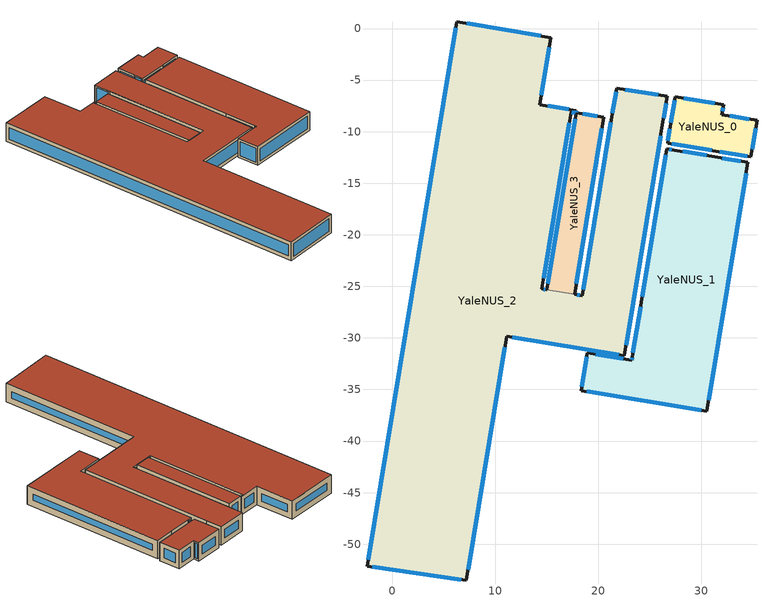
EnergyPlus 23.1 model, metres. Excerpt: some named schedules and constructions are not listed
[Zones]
YaleNUS_0
 floor outside (90.1-2019 Nonresidential CZ 0 Exterior Floor (Mass)): 26.71,-11.11 27.45,-6.61 32.15,-7.39 31.99,-8.34 35.39,-8.9 34.8,-12.45 z3.56
 wall outside (90.1-2019 Nonresidential CZ 0 Exterior Wall (Mass)): 31.4,-11.89 34.8,-12.45 35.39,-8.9 31.99,-8.34 32.15,-7.39 27.45,-6.61 26.98,-9.47 26.71,-11.11 31.4,-11.89 z3.56:6.76
 window (90.1-2019 Nonresidential CZ 0 Glazing (Operable)): 31.77,-11.95 34.43,-12.39 z3.94:6.39; 34.93,-11.69 35.26,-9.66 z4.33:6; 34.65,-8.78 32.73,-8.46 z4.31:6.01; 32.04,-8.04 32.1,-7.69 z3.87:6.46; 31.31,-7.25 28.29,-6.75 z4.41:5.91; 27.4,-6.95 27.04,-9.14 z3.91:6.42; 26.94,-9.71 26.75,-10.87 z3.81:6.52; 27.13,-11.18 30.98,-11.82 z3.99:6.33
 roof outside (90.1-2019 Nonresidential CZ 0 Exterior Roof (Mass)): 34.8,-12.45 35.39,-8.9 31.99,-8.34 32.15,-7.39 27.45,-6.61 26.71,-11.11 z6.76
YaleNUS_1
 floor outside (90.1-2019 Nonresidential CZ 0 Exterior Floor (Mass)): 34.51,-12.97 30.53,-37.12 18.33,-35.11 18.94,-31.46 23.24,-32.16 26.62,-11.67 z3.56
 wall outside (90.1-2019 Nonresidential CZ 0 Exterior Wall (Mass)): 34.51,-12.97 31.31,-12.44 27.38,-11.79 26.62,-11.67 24.16,-26.54 23.29,-31.87 23.24,-32.16 18.94,-31.46 18.33,-35.11 30.53,-37.12 34.51,-12.97 z3.56:6.76
 window (90.1-2019 Nonresidential CZ 0 Glazing (Operable)): 33.79,-12.85 32.03,-12.56 z4.29:6.03; 30.53,-12.31 28.17,-11.92 z4.36:5.96; 27.14,-11.75 26.86,-11.71 z3.81:6.51; 26.53,-12.22 24.26,-25.99 z4.13:6.2; 24.09,-26.98 23.36,-31.43 z4.01:6.31; 23.28,-31.92 23.25,-32.11 z3.62:6.7; 22.42,-32.03 19.75,-31.59 z4.39:5.93; 18.87,-31.84 18.4,-34.73 z3.95:6.37; 18.87,-35.2 29.99,-37.03 z4.11:6.21; 30.7,-36.06 34.34,-14.03 z4.64:5.69
 roof outside (90.1-2019 Nonresidential CZ 0 Exterior Roof (Mass)): 34.51,-12.97 26.62,-11.67 23.24,-32.16 18.94,-31.46 18.33,-35.11 30.53,-37.12 z6.76
YaleNUS_2
 floor outside (90.1-2019 Nonresidential CZ 0 Exterior Floor (Mass)): 6.29,0.68 15.4,-0.88 14.33,-7.39 17.88,-7.97 17.85,-8.17 17.36,-8.09 14.52,-25.25 18.46,-25.9 21.78,-5.78 26.67,-6.59 22.52,-31.74 11.11,-29.86 7.2,-53.52 -2.43,-52.14 z3.56
 wall outside (90.1-2019 Nonresidential CZ 0 Exterior Wall (Mass)): 15.02,-25.34 14.52,-25.25 17.36,-8.09 17.85,-8.17 17.88,-7.97 14.33,-7.39 15.4,-0.88 6.29,0.68 -2.43,-52.14 7.2,-53.52 11.11,-29.86 22.52,-31.74 26.22,-9.35 26.67,-6.59 21.78,-5.78 21.32,-8.54 18.46,-25.9 17.69,-25.78 z3.56:6.76
 wall to YaleNUS_3 (Interior Partition (Mass)): 17.69,-25.78 15.02,-25.34 z3.56:6.76
 window (90.1-2019 Nonresidential CZ 0 Glazing (Operable)): 14.43,-0.71 7.26,0.51 z4.55:5.77; 14.48,-6.47 15.25,-1.79 z4.49:5.83; 17.13,-7.85 15.08,-7.51 z4.33:6; 17.86,-8.1 17.87,-8.04 z3.63:6.69; 17.45,-8.1 17.76,-8.16 z3.65:6.67; 14.7,-24.22 17.18,-9.13 z4.62:5.71; 18.21,-25.86 17.94,-25.82 z3.81:6.51; 14.85,-25.31 14.69,-25.28 z3.73:6.59; 21.23,-9.11 18.55,-25.34 z4.14:6.19; 21.72,-6.11 21.38,-8.21 z3.9:6.42; 25.82,-6.45 22.63,-5.92 z4.43:5.9; 26.33,-8.68 26.57,-7.25 z4.24:6.09; 22.7,-30.69 26.04,-10.4 / 7.38,-52.46 10.93,-30.92 z4.63:5.69; 11.64,-29.95 21.99,-31.66 z4.1:6.22; -1.91,-52.21 6.69,-53.44 z4.09:6.24; 6.18,0.07 -2.33,-51.53 z4.18:6.14
 roof outside (90.1-2019 Nonresidential CZ 0 Exterior Roof (Mass)): -2.43,-52.14 7.2,-53.52 11.11,-29.86 22.52,-31.74 26.67,-6.59 21.78,-5.78 18.46,-25.9 14.52,-25.25 17.36,-8.09 17.85,-8.17 17.88,-7.97 14.33,-7.39 15.4,-0.88 6.29,0.68 z6.76
YaleNUS_3
 floor outside (90.1-2019 Nonresidential CZ 0 Exterior Floor (Mass)): 20.53,-8.61 17.69,-25.78 15.02,-25.34 17.85,-8.17 z3.56
 wall outside (90.1-2019 Nonresidential CZ 0 Exterior Wall (Mass)): 17.69,-25.78 20.53,-8.61 17.85,-8.17 15.02,-25.34 z3.56:6.76
 window (90.1-2019 Nonresidential CZ 0 Glazing (Operable)): 17.87,-24.74 20.35,-9.65 z4.62:5.71; 19.87,-8.5 18.5,-8.28 z4.22:6.1; 17.76,-8.74 15.11,-24.77 z4.13:6.19
 roof outside (90.1-2019 Nonresidential CZ 0 Exterior Roof (Mass)): 17.69,-25.78 20.53,-8.61 17.85,-8.17 15.02,-25.34 z6.76
[Schedule:Week:Daily]
NatVentAvail_YaleNUS_2_18: e650970f-8248-4d15-8b05-25c898c636d1, ea610a89-4bbd-4043-8ac6-d23264ffb530, 05902690-6017-4e89-8c92-57674e817244, e650970f-8248-4d15-8b05-25c898c636d1, dc1d7a30-4890-41c9-9217-2fe1d3b72934, 7165b698-ae4c-4c8d-964b-c86a9cc8e8ab, 9214a458-1b7d-4295-b1e2-fb7452f4432d, e650970f-8248-4d15-8b05-25c898c636d1, e650970f-8248-4d15-8b05-25c898c636d1, e650970f-8248-4d15-8b05-25c898c636d1, e650970f-8248-4d15-8b05-25c898c636d1, e650970f-8248-4d15-8b05-25c898c636d1
NatVentAvail_YaleNUS_2_19: f9f9e592-1ea5-4741-8795-a3694467a052, f4c7ff3d-af15-4313-995b-fe9b63c4cf28, 73673f3b-8976-47d2-a688-61b3d3015d0b, f6b356dc-a041-47e6-ae67-05fcc63e73e4, 2639bfc5-8880-45fc-93e9-cad95c238cd4, 7d594deb-80d1-44ba-8bcc-0e11d35525e5, 9f34c1ce-de33-4986-b450-7736cf8e1076, f9f9e592-1ea5-4741-8795-a3694467a052, f9f9e592-1ea5-4741-8795-a3694467a052, f9f9e592-1ea5-4741-8795-a3694467a052, f9f9e592-1ea5-4741-8795-a3694467a052, f9f9e592-1ea5-4741-8795-a3694467a052
NatVentAvail_YaleNUS_2_20: b86895b4-9b98-4f18-ba6a-2a1ea942468f, e4ed0255-2033-48e4-acdb-707ce9b485a0, f9f9e592-1ea5-4741-8795-a3694467a052, 4cf5a51a-8695-44db-9542-5d53cb1b4135, e46be70c-5bfc-4355-924f-cf4b9001ef74, 32ae48a9-b125-4764-80f2-9bce06aff0d9, e5fe5582-099e-4ffb-9063-494f236806b7, b86895b4-9b98-4f18-ba6a-2a1ea942468f, b86895b4-9b98-4f18-ba6a-2a1ea942468f, b86895b4-9b98-4f18-ba6a-2a1ea942468f, b86895b4-9b98-4f18-ba6a-2a1ea942468f, b86895b4-9b98-4f18-ba6a-2a1ea942468f
NatVentAvail_YaleNUS_2_21: 784be443-f2ac-421a-a25a-dbaff223cf2e, 2c152b6c-05aa-491c-9328-52c76c3f6584, b8952a94-251c-45af-a303-f47233cf2921, 8107e707-f5e0-41de-aacd-10cef33153a1, 7af1c389-89a0-4cfd-8a7f-b0ec9980e665, 867f067c-152a-4cdf-92b1-ee0f96d33b28, 54585478-eb5c-40ef-bec3-aa98f7903c75, 784be443-f2ac-421a-a25a-dbaff223cf2e, 784be443-f2ac-421a-a25a-dbaff223cf2e, 784be443-f2ac-421a-a25a-dbaff223cf2e, 784be443-f2ac-421a-a25a-dbaff223cf2e, 784be443-f2ac-421a-a25a-dbaff223cf2e
NatVentAvail_YaleNUS_2_22: f0adec3f-adfd-422a-b82e-c3d354233a6e, eb05b1ed-ffda-45b2-b9c1-36e3928b96fd, 159d64e9-3778-4b74-a29d-53bc92a04268, 226daed8-a7d3-4f5d-a481-8482612ac12e, e32be275-2609-43f2-b400-1077ea2767d3, 92c76a88-6f27-4b21-9d80-349d2006333a, 475cf2cc-77e0-471e-917b-99d69843fe5f, f0adec3f-adfd-422a-b82e-c3d354233a6e, f0adec3f-adfd-422a-b82e-c3d354233a6e, f0adec3f-adfd-422a-b82e-c3d354233a6e, f0adec3f-adfd-422a-b82e-c3d354233a6e, f0adec3f-adfd-422a-b82e-c3d354233a6e
NatVentAvail_YaleNUS_2_23: 3754ac84-64a0-4116-aa2d-af206ed9eb20, b98a4478-5af8-4063-9e8a-1854799bdb2d, 80b9a9c5-cffb-4382-acfd-0821a248159b, fb31fbf3-b931-4057-bcbe-005bcf70d87e, 20c7776f-0a48-4414-8f3d-bc83d1850931, 3f253691-c937-46b4-8a1b-d0afb55d5b74, f64bbdaf-9a56-4f65-bdd0-cd6fc3ff457f, 3754ac84-64a0-4116-aa2d-af206ed9eb20, 3754ac84-64a0-4116-aa2d-af206ed9eb20, 3754ac84-64a0-4116-aa2d-af206ed9eb20, 3754ac84-64a0-4116-aa2d-af206ed9eb20, 3754ac84-64a0-4116-aa2d-af206ed9eb20
NatVentAvail_YaleNUS_2_24: 66537a77-1f60-4aec-bc77-83fa9f0cddd7, 47a775db-7307-406b-9c20-77ef85e42b30, 6ee4915f-037b-45df-ae3b-3d483e166e4f, 3211cd7c-9758-4d21-bfdb-5395f9feac35, f0d1307d-cace-48e8-a188-568e5737e09a, 9a67fab9-8452-4e7c-bfb2-cc5d5b0738f6, f1a56819-70f4-49f1-9003-a39fed1bb336, 66537a77-1f60-4aec-bc77-83fa9f0cddd7, 66537a77-1f60-4aec-bc77-83fa9f0cddd7, 66537a77-1f60-4aec-bc77-83fa9f0cddd7, 66537a77-1f60-4aec-bc77-83fa9f0cddd7, 66537a77-1f60-4aec-bc77-83fa9f0cddd7
NatVentAvail_YaleNUS_2_25: 34e44faa-09a8-42fa-bac1-0fa1c8348b32, 50fc2863-5133-43d5-952f-e0916babe6d3, 5103453c-d2a1-4eb1-aadc-979e63f0b624, a465d282-e70e-49f9-aed1-01821c0933e9, e5443064-6a5d-48ca-94e5-57280e85c2c6, cba7f038-332d-4191-9d0f-e0e9bd9c3b25, c1a787cd-ded0-41eb-ae3f-e037c2e8138d, 34e44faa-09a8-42fa-bac1-0fa1c8348b32, 34e44faa-09a8-42fa-bac1-0fa1c8348b32, 34e44faa-09a8-42fa-bac1-0fa1c8348b32, 34e44faa-09a8-42fa-bac1-0fa1c8348b32, 34e44faa-09a8-42fa-bac1-0fa1c8348b32
NatVentAvail_YaleNUS_2_26: 05ed44ba-70d5-455a-83b2-a61d68e76caf, d22865bc-3f86-4033-8b65-4ab9932acd89, e59b7d66-d32e-4f13-8c25-1f1100351e74, 575a7b28-7e05-492d-9f21-1cc1623d8808, 54cbe73f-d730-4920-9515-154c82a3d2d8, 7f9b479a-e242-4d91-afef-fe6930697e4c, 951be32b-1825-4608-9e08-455370248be3, 05ed44ba-70d5-455a-83b2-a61d68e76caf, 05ed44ba-70d5-455a-83b2-a61d68e76caf, 05ed44ba-70d5-455a-83b2-a61d68e76caf, 05ed44ba-70d5-455a-83b2-a61d68e76caf, 05ed44ba-70d5-455a-83b2-a61d68e76caf
NatVentAvail_YaleNUS_2_27: 09247492-47a5-4ef1-a8ba-3abf5f476103, b830f8c9-45d2-42f9-8857-be3de007b6f5, 6149f921-e045-4124-a222-228f0db83aa3, 100483da-e068-43a6-8abe-d8c73bcb583b, 6fafef24-7b89-4385-9445-236111e9aced, 8cf354a9-c2ea-4cb3-a8d5-7904893e9d3c, 1f357e26-0a41-4b10-b7b5-ad9a4a76839c, 09247492-47a5-4ef1-a8ba-3abf5f476103, 09247492-47a5-4ef1-a8ba-3abf5f476103, 09247492-47a5-4ef1-a8ba-3abf5f476103, 09247492-47a5-4ef1-a8ba-3abf5f476103, 09247492-47a5-4ef1-a8ba-3abf5f476103
NatVentAvail_YaleNUS_2_28: f55f8472-1ac9-41ef-9236-6231d2c8a8a5, 58b523a5-7d16-4964-acb5-be88f57b11b1, eb1cac43-a646-41f5-8ed9-52619f721756, b9957e07-8b6d-43e8-9d43-7673b49c91f4, 2441275b-91b2-482b-aceb-75fa6b0d9f07, c3c560a0-2910-4e8c-bfb6-192e0ee2e08d, 784be443-f2ac-421a-a25a-dbaff223cf2e, f55f8472-1ac9-41ef-9236-6231d2c8a8a5, f55f8472-1ac9-41ef-9236-6231d2c8a8a5, f55f8472-1ac9-41ef-9236-6231d2c8a8a5, f55f8472-1ac9-41ef-9236-6231d2c8a8a5, f55f8472-1ac9-41ef-9236-6231d2c8a8a5
NatVentAvail_YaleNUS_2_29: 9719cc9c-8e35-4536-b3b8-65c6045f66e7, 26767a58-a36d-42b0-b5a1-45fd3865506c, f40231fb-00e8-426f-9c2d-d038e32176ec, 554f3df8-bb4e-4616-bae3-b3e13bcef5fa, 2441275b-91b2-482b-aceb-75fa6b0d9f07, 2441275b-91b2-482b-aceb-75fa6b0d9f07, 0d1d1ed6-2193-431b-b354-2d28bf12f8ad, 9719cc9c-8e35-4536-b3b8-65c6045f66e7, 9719cc9c-8e35-4536-b3b8-65c6045f66e7, 9719cc9c-8e35-4536-b3b8-65c6045f66e7, 9719cc9c-8e35-4536-b3b8-65c6045f66e7, 9719cc9c-8e35-4536-b3b8-65c6045f66e7
NatVentAvail_YaleNUS_2_30: 9d08b649-5ecb-4a9e-bef7-4537e1723427, b60e2fa6-746b-44cb-9df0-baa8672621ed, 602fa117-d98e-4ba6-9531-10560910ae6e, b9653d2f-3b62-41ad-8213-a3261836f4a8, 7b851076-fef9-43d9-bdfa-f8e81f5e930f, 53e45492-7927-41b2-a67f-94035058f603, 3c8f40a0-7e41-4cf2-bbc5-e735aa60dfa7, 9d08b649-5ecb-4a9e-bef7-4537e1723427, 9d08b649-5ecb-4a9e-bef7-4537e1723427, 9d08b649-5ecb-4a9e-bef7-4537e1723427, 9d08b649-5ecb-4a9e-bef7-4537e1723427, 9d08b649-5ecb-4a9e-bef7-4537e1723427
NatVentAvail_YaleNUS_2_31: 12e5556e-04a0-4d9b-85f8-6156d634be71, 4cf5a51a-8695-44db-9542-5d53cb1b4135, f40231fb-00e8-426f-9c2d-d038e32176ec, 37b1c04f-a45d-4c28-bc75-ff89a66c4980, 87c951f8-6184-42f7-99d3-e6037e7a2117, d514d84d-59ec-4e5e-864d-1bc7d768d87b, 18416766-7a1b-4d32-ab5b-dedfe7e8a157, 12e5556e-04a0-4d9b-85f8-6156d634be71, 12e5556e-04a0-4d9b-85f8-6156d634be71, 12e5556e-04a0-4d9b-85f8-6156d634be71, 12e5556e-04a0-4d9b-85f8-6156d634be71, 12e5556e-04a0-4d9b-85f8-6156d634be71
NatVentAvail_YaleNUS_2_32: 1aa83070-9f3a-41c2-ae9b-e47c1f3127b9, e6e6ba93-48ef-4fdb-9521-c5dacce57119, 9f8d9673-a74d-42d3-93bd-1df5d4b428fd, 4debc897-e7c3-4bf8-9d69-7ae3d0ef7466, 3aa7d51c-292d-4df5-a468-d0c34680530f, 83121ec9-2a07-4aa5-8604-13a924f42821, d50f236a-07cd-4b7d-85bf-2caac4ce70d8, 1aa83070-9f3a-41c2-ae9b-e47c1f3127b9, 1aa83070-9f3a-41c2-ae9b-e47c1f3127b9, 1aa83070-9f3a-41c2-ae9b-e47c1f3127b9, 1aa83070-9f3a-41c2-ae9b-e47c1f3127b9, 1aa83070-9f3a-41c2-ae9b-e47c1f3127b9
NatVentAvail_YaleNUS_2_33: c2ea6457-f037-463d-ae69-343270a15a83, 7230e036-96bd-45fc-9af0-5bb33c0b39a0, 71fba97b-08e5-484f-935a-7acfebc21cf7, 5394974b-d2cf-4787-9cbd-2065d5d9e144, 25607c03-26d7-4b9a-bdad-b0902366cc71, b8952a94-251c-45af-a303-f47233cf2921, 92a38289-7e4c-4131-a4a9-a45610154568, c2ea6457-f037-463d-ae69-343270a15a83, c2ea6457-f037-463d-ae69-343270a15a83, c2ea6457-f037-463d-ae69-343270a15a83, c2ea6457-f037-463d-ae69-343270a15a83, c2ea6457-f037-463d-ae69-343270a15a83
NatVentAvail_YaleNUS_2_34: 3d534ab1-a947-4a2e-ba86-0c5d2bdf74ff, 7053c407-1ad1-4594-94e4-dfae949ada0e, dd038d13-3496-48d0-98cf-826b3bca5217, 46884322-e98c-413b-b057-dae9c1cc0296, 62b67771-a39f-4ae4-8e85-26895bb3eeb8, b7124ca3-b734-47c8-bd5b-ce5cdc856132, e78cce15-4d62-454f-9c8f-47b60107a305, 3d534ab1-a947-4a2e-ba86-0c5d2bdf74ff, 3d534ab1-a947-4a2e-ba86-0c5d2bdf74ff, 3d534ab1-a947-4a2e-ba86-0c5d2bdf74ff, 3d534ab1-a947-4a2e-ba86-0c5d2bdf74ff, 3d534ab1-a947-4a2e-ba86-0c5d2bdf74ff
NatVentAvail_YaleNUS_2_35: 0d767e48-79b9-4101-a80a-f6afd7ec38bf, 4e5cd6ac-6983-4cc8-b66e-4f0369a68e36, c4165dce-6361-4b45-9bc0-93e404be1fd4, c767e238-a187-4b6d-9b09-42704ce60f55, dc6680bc-f21d-43b1-83ef-fa7ac5cbe432, c6b9d4a3-4860-4069-95eb-7b8e37ce84d4, c8ee0f19-2f27-45c7-a0cb-fe58b52e839a, 0d767e48-79b9-4101-a80a-f6afd7ec38bf, 0d767e48-79b9-4101-a80a-f6afd7ec38bf, 0d767e48-79b9-4101-a80a-f6afd7ec38bf, 0d767e48-79b9-4101-a80a-f6afd7ec38bf, 0d767e48-79b9-4101-a80a-f6afd7ec38bf
NatVentAvail_YaleNUS_2_36: e67e899a-6450-4282-bf84-a069da555199, b86895b4-9b98-4f18-ba6a-2a1ea942468f, 7a1ee372-e9a1-44fc-8b02-2be9c7120159, 4230e94c-69e5-4d62-ba25-986a75405722, 4fce524a-fb53-4aae-becf-d0d135b85d4b, 9c9be568-603a-418e-a639-d675078e9490, 5103453c-d2a1-4eb1-aadc-979e63f0b624, e67e899a-6450-4282-bf84-a069da555199, e67e899a-6450-4282-bf84-a069da555199, e67e899a-6450-4282-bf84-a069da555199, e67e899a-6450-4282-bf84-a069da555199, e67e899a-6450-4282-bf84-a069da555199
NatVentAvail_YaleNUS_2_37: 2441275b-91b2-482b-aceb-75fa6b0d9f07, 640c0895-a438-4d02-9122-b63bdf1528ac, f4fb51a3-42fd-4753-808e-fb6224af7336, 9fa7a5e0-bc40-4e2c-9d67-05bdd1372ae2, 36113e99-318e-44d9-b75c-6d3df6677403, 7742bedb-6394-4893-8285-4e875700dba0, 6d44db9e-4e95-4ba9-a753-44a0f94dea70, 2441275b-91b2-482b-aceb-75fa6b0d9f07, 2441275b-91b2-482b-aceb-75fa6b0d9f07, 2441275b-91b2-482b-aceb-75fa6b0d9f07, 2441275b-91b2-482b-aceb-75fa6b0d9f07, 2441275b-91b2-482b-aceb-75fa6b0d9f07
NatVentAvail_YaleNUS_2_38: 604b6457-673b-44f4-a450-65116aaf5159, b59a9f82-5dcf-4bc5-9a13-b02036069259, e67e899a-6450-4282-bf84-a069da555199, bbdd92fc-6ea4-4f51-90a3-447660bc9119, 7c1a23e1-0488-4a70-9aab-5463cd2c3024, 74cdc771-9c38-48e9-b0f4-91492f0cdc4d, 7d1e736b-b3be-414f-b195-7bb9e0ef5edd, 604b6457-673b-44f4-a450-65116aaf5159, 604b6457-673b-44f4-a450-65116aaf5159, 604b6457-673b-44f4-a450-65116aaf5159, 604b6457-673b-44f4-a450-65116aaf5159, 604b6457-673b-44f4-a450-65116aaf5159
NatVentAvail_YaleNUS_2_39: 249eb43e-83c5-4095-a6d1-b9071cb88f3c, 4e9f5bc8-e524-433b-83f1-11f1967e6189, 14282a7f-5107-4b65-a2ee-13ef7b1e3460, d2d2b57f-9a64-4980-bcdc-e5b4cb77229e, a70c8071-dc02-4aee-893c-9071d30f9659, 8c00b10c-5691-47be-8c03-20c8e8940356, 2441275b-91b2-482b-aceb-75fa6b0d9f07, 249eb43e-83c5-4095-a6d1-b9071cb88f3c, 249eb43e-83c5-4095-a6d1-b9071cb88f3c, 249eb43e-83c5-4095-a6d1-b9071cb88f3c, 249eb43e-83c5-4095-a6d1-b9071cb88f3c, 249eb43e-83c5-4095-a6d1-b9071cb88f3c
NatVentAvail_YaleNUS_2_40: 554f3df8-bb4e-4616-bae3-b3e13bcef5fa, 620d8352-a343-4f42-9e11-45aebf4ca1a9, e21fa8ca-035b-4497-a905-6d6f9e699e70, bd68b51a-cd26-4e96-ba72-863fc296c7e8, 05c0a0fd-963b-4adb-afe4-f65450d22884, 1ce7f9d3-a815-40d9-8e40-0021bc31ff42, 9d3ecbdb-032a-4383-a318-4f41ae9900da, 554f3df8-bb4e-4616-bae3-b3e13bcef5fa, 554f3df8-bb4e-4616-bae3-b3e13bcef5fa, 554f3df8-bb4e-4616-bae3-b3e13bcef5fa, 554f3df8-bb4e-4616-bae3-b3e13bcef5fa, 554f3df8-bb4e-4616-bae3-b3e13bcef5fa
NatVentAvail_YaleNUS_2_41: 55c9c3ac-bb5b-49a0-b035-62a108c329d8, 468be939-5f70-431c-9e5b-c427716adcaa, cf4c00f2-77c8-4ca6-9e99-c1c1c90bcf9c, 5ebca664-792b-4976-832e-cf2cdfeb7875, b8e4dc7c-fc55-411f-849c-36b22ae8c75c, d840f171-51a0-42ff-aaf5-2db78493e856, 6b430ac1-57e6-45e8-8ea9-72cff2898b94, 55c9c3ac-bb5b-49a0-b035-62a108c329d8, 55c9c3ac-bb5b-49a0-b035-62a108c329d8, 55c9c3ac-bb5b-49a0-b035-62a108c329d8, 55c9c3ac-bb5b-49a0-b035-62a108c329d8, 55c9c3ac-bb5b-49a0-b035-62a108c329d8
NatVentAvail_YaleNUS_2_42: fb7fc309-629c-4dd9-92c9-02a930da668d, 59847346-ef0a-4766-a620-44524aabba73, f2b93726-3e2a-4167-8cbc-c7eb5edb1070, 614d4a35-b4e8-417a-b5bb-cf4054d32df9, 0590fb53-8176-45f8-9cc7-7fe2f8009843, 3b22679c-0912-47a1-b85e-98375e9ba584, 20559a1d-f840-4811-a319-e4b821db11b5, fb7fc309-629c-4dd9-92c9-02a930da668d, fb7fc309-629c-4dd9-92c9-02a930da668d, fb7fc309-629c-4dd9-92c9-02a930da668d, fb7fc309-629c-4dd9-92c9-02a930da668d, fb7fc309-629c-4dd9-92c9-02a930da668d
NatVentAvail_YaleNUS_2_43: 899e8585-298d-48bf-bdb9-921910572be4, a4fbad96-0668-4129-b6aa-7850e55a8dbf, 1510cf29-4190-48e6-9f2c-2bb5eea6c5a6, d4bb8395-d76b-461e-9c40-0d4e6527f43b, ea094d62-b6a2-4c3d-812e-a760f1abf1e2, 070d22c8-6fbe-46ed-a1d4-00307c278ba4, 3e725772-6ae3-41ed-9a81-e0d9da21eea7, 899e8585-298d-48bf-bdb9-921910572be4, 899e8585-298d-48bf-bdb9-921910572be4, 899e8585-298d-48bf-bdb9-921910572be4, 899e8585-298d-48bf-bdb9-921910572be4, 899e8585-298d-48bf-bdb9-921910572be4
NatVentAvail_YaleNUS_2_44: d36bc9fb-b70a-45a1-995c-9eed93f820c7, 1f04b15d-4b1b-402b-9abf-db23f23a5ecb, cb717809-53b4-4a8e-8aa8-7e59836ceb62, a27f1439-1b8f-4fc1-9b0e-f1d2d90d084e, afea2574-1e78-431a-a299-3400f45aa358, ad5c50c6-cfa5-43ef-b526-4a8a113b646a, b612f45d-f7a4-4cd3-9e10-e8ecb76f34de, d36bc9fb-b70a-45a1-995c-9eed93f820c7, d36bc9fb-b70a-45a1-995c-9eed93f820c7, d36bc9fb-b70a-45a1-995c-9eed93f820c7, d36bc9fb-b70a-45a1-995c-9eed93f820c7, d36bc9fb-b70a-45a1-995c-9eed93f820c7
NatVentAvail_YaleNUS_2_45: 59593189-7892-4f0c-bf94-e0ab22a5b90d, b60e2fa6-746b-44cb-9df0-baa8672621ed, aa2c2d2a-a564-4120-b536-68967397ce65, d3d3a0cf-0cda-49ca-84d0-321cad0a4e3b, 14282a7f-5107-4b65-a2ee-13ef7b1e3460, e6a2d282-9d19-447a-8940-2b7d96f5d3fe, 59593189-7892-4f0c-bf94-e0ab22a5b90d, 59593189-7892-4f0c-bf94-e0ab22a5b90d, 59593189-7892-4f0c-bf94-e0ab22a5b90d, 59593189-7892-4f0c-bf94-e0ab22a5b90d, 59593189-7892-4f0c-bf94-e0ab22a5b90d, 59593189-7892-4f0c-bf94-e0ab22a5b90d
NatVentAvail_YaleNUS_2_46: 0a822846-b3e7-4441-87cf-52edfd8fc42f, 59847346-ef0a-4766-a620-44524aabba73, 661f37a7-f83d-49d7-9f43-6045ec6bf5ef, e4f86a99-f70d-43f6-8316-7cc8bef915ca, e0fbf431-7a2f-455f-ac5f-7dbd88ab3d0e, ca1dc9bd-0f07-4469-828c-f15c1af8d16f, 219c90cd-8438-4e45-ace7-5852d29d4b46, 0a822846-b3e7-4441-87cf-52edfd8fc42f, 0a822846-b3e7-4441-87cf-52edfd8fc42f, 0a822846-b3e7-4441-87cf-52edfd8fc42f, 0a822846-b3e7-4441-87cf-52edfd8fc42f, 0a822846-b3e7-4441-87cf-52edfd8fc42f
NatVentAvail_YaleNUS_2_47: 5e880d0b-80b4-4be0-a15e-8a70c7e0eee7, e0f74c86-c346-4976-ba67-1dd44afb527a, 346071af-0beb-46b1-a46d-a85ca97f75ea, 3f92bf69-1d26-4206-981b-d088e70e56d2, 57841d38-4d90-4a5c-940a-fd098fdc34fa, 76e88714-5b9c-4d90-b51f-f2adc572931e, 527293fa-44ca-4517-8987-1f78705e8642, 5e880d0b-80b4-4be0-a15e-8a70c7e0eee7, 5e880d0b-80b4-4be0-a15e-8a70c7e0eee7, 5e880d0b-80b4-4be0-a15e-8a70c7e0eee7, 5e880d0b-80b4-4be0-a15e-8a70c7e0eee7, 5e880d0b-80b4-4be0-a15e-8a70c7e0eee7
NatVentAvail_YaleNUS_2_48: 4f3a7731-9446-42ac-9f40-a5a206dc40b8, d53a4917-0e0e-4292-b423-fe1e00797dc5, adeb6f46-cf09-4581-bf62-e4cc41fefff2, d9ea127a-ea3e-44f9-b4f6-f443588a29fb, bc5d8050-3cc7-4c51-87b1-8ce198daef6b, 1ccc2eaa-cf5a-4ac4-97c4-5bdf7be132fb, 49c7924b-917d-4c7d-9de9-8fc0554b513a, 4f3a7731-9446-42ac-9f40-a5a206dc40b8, 4f3a7731-9446-42ac-9f40-a5a206dc40b8, 4f3a7731-9446-42ac-9f40-a5a206dc40b8, 4f3a7731-9446-42ac-9f40-a5a206dc40b8, 4f3a7731-9446-42ac-9f40-a5a206dc40b8
NatVentAvail_YaleNUS_2_49: 50feeccf-a56f-46cd-939c-f6be7e693a5f, 0fdaed54-b3fb-49a8-aa3e-b01a6ee1ba52, 41beb8e4-cf42-4bb0-9163-d3de6e1e6f12, 798e9b6e-7d34-4e9d-ac83-35603a7d427e, 35de66f2-f3ac-4774-979f-85f50bdff29b, 76dc389f-69f2-4afd-baea-eaba135588e5, f56c3d26-c91e-4bd6-9664-0f37d4a9d28b, 50feeccf-a56f-46cd-939c-f6be7e693a5f, 50feeccf-a56f-46cd-939c-f6be7e693a5f, 50feeccf-a56f-46cd-939c-f6be7e693a5f, 50feeccf-a56f-46cd-939c-f6be7e693a5f, 50feeccf-a56f-46cd-939c-f6be7e693a5f
NatVentAvail_YaleNUS_2_50: 0554337f-2325-4ea3-be7e-fa0b4e064362, e21fa8ca-035b-4497-a905-6d6f9e699e70, 8f2ba240-2643-4f02-92e5-a88d492f1986, e3f104b1-ed44-4b32-a7da-d97373ca9d4c, fc12f50e-9967-472d-94a5-ed6622f31ac1, 6b574e6f-acc3-440d-aaac-20ec21e54f62, 1237cd84-e30e-4ed8-aebe-0273241e5233, 0554337f-2325-4ea3-be7e-fa0b4e064362, 0554337f-2325-4ea3-be7e-fa0b4e064362, 0554337f-2325-4ea3-be7e-fa0b4e064362, 0554337f-2325-4ea3-be7e-fa0b4e064362, 0554337f-2325-4ea3-be7e-fa0b4e064362
NatVentAvail_YaleNUS_2_51: 87bede82-56fc-4334-a00f-da6f346e72a7, 1b2862e0-cb59-4880-a974-326fb7e9b4ff, 9810841c-0169-40b6-8207-1c1ed6fcca9c, 87e42af5-8685-474b-b5ee-afd09652ff47, 621bd1d9-1fdb-40af-9c61-59bc2816bb84, a48958c1-2009-4044-9324-61569ef9b455, d514d84d-59ec-4e5e-864d-1bc7d768d87b, 87bede82-56fc-4334-a00f-da6f346e72a7, 87bede82-56fc-4334-a00f-da6f346e72a7, 87bede82-56fc-4334-a00f-da6f346e72a7, 87bede82-56fc-4334-a00f-da6f346e72a7, 87bede82-56fc-4334-a00f-da6f346e72a7
NatVentAvail_YaleNUS_2_52: ca22b1b1-82b4-4c22-a9d1-4074a7503992, ca22b1b1-82b4-4c22-a9d1-4074a7503992, ca22b1b1-82b4-4c22-a9d1-4074a7503992, ca22b1b1-82b4-4c22-a9d1-4074a7503992, ca22b1b1-82b4-4c22-a9d1-4074a7503992, ca22b1b1-82b4-4c22-a9d1-4074a7503992, ca22b1b1-82b4-4c22-a9d1-4074a7503992, ca22b1b1-82b4-4c22-a9d1-4074a7503992, ca22b1b1-82b4-4c22-a9d1-4074a7503992, ca22b1b1-82b4-4c22-a9d1-4074a7503992, ca22b1b1-82b4-4c22-a9d1-4074a7503992, ca22b1b1-82b4-4c22-a9d1-4074a7503992
CoolAvail_YaleNUS_3_0: 004ef3fd-1c9f-4cef-9eed-8bd733073bc1, 2dddd8bd-eaee-474d-917c-63a71b6d1381, 45199d73-9a73-4eb8-be4d-93b94f528ddc, 19aebed1-a3d4-4d2e-9283-f12a20dacc42, 5bddd341-db95-4a0a-8bc1-8855bd01cfb9, 012ea8f9-2e26-4f38-8da0-1d11eda2ae28, 2ef86ff2-8e03-4f21-abaa-ab660d7a0ec2, 004ef3fd-1c9f-4cef-9eed-8bd733073bc1, 004ef3fd-1c9f-4cef-9eed-8bd733073bc1, 004ef3fd-1c9f-4cef-9eed-8bd733073bc1, 004ef3fd-1c9f-4cef-9eed-8bd733073bc1, 004ef3fd-1c9f-4cef-9eed-8bd733073bc1
CoolAvail_YaleNUS_3_1: debc29fc-940f-4809-8175-5ed666eff6ef, 98be1ca5-53ae-4bf5-aef2-4059fb46044a, d5d75e44-33c7-47f1-bd13-9b8139361507, 5f5207b3-9501-4d7a-945b-9e6a127027c1, 4dd25bae-5750-42ca-abb8-853ababff7a8, decd76e2-33aa-4c0a-80f5-da72f14271d3, 301baf90-b5b9-4fbb-8288-0097db97680f, debc29fc-940f-4809-8175-5ed666eff6ef, debc29fc-940f-4809-8175-5ed666eff6ef, debc29fc-940f-4809-8175-5ed666eff6ef, debc29fc-940f-4809-8175-5ed666eff6ef, debc29fc-940f-4809-8175-5ed666eff6ef
CoolAvail_YaleNUS_3_2: 1bd64998-a328-4e67-bc06-68a3573aef60, 8ed735d6-82c9-4205-8202-d7161ee71aaf, 4dd25bae-5750-42ca-abb8-853ababff7a8, cf8058d8-994f-4f3f-a19c-45b7af5a1c28, 2dddd8bd-eaee-474d-917c-63a71b6d1381, f12a145a-f210-4ed3-ac1b-0799312dfb71, 96c0f94d-a09b-42ed-8e15-683326d18daf, 1bd64998-a328-4e67-bc06-68a3573aef60, 1bd64998-a328-4e67-bc06-68a3573aef60, 1bd64998-a328-4e67-bc06-68a3573aef60, 1bd64998-a328-4e67-bc06-68a3573aef60, 1bd64998-a328-4e67-bc06-68a3573aef60
CoolAvail_YaleNUS_3_3: 3fd9ff3a-e102-4c7a-9034-63fb375d4340, 475cf2cc-77e0-471e-917b-99d69843fe5f, 3d498380-00a3-4af0-ae63-25d81916a45d, 04432e9a-ca7e-47ee-a05d-6c7369d0956d, a16f419b-7b9a-45d6-b130-10bdc4f72b0a, 004ef3fd-1c9f-4cef-9eed-8bd733073bc1, f2211024-589d-4372-8d24-4ab86aedb641, 3fd9ff3a-e102-4c7a-9034-63fb375d4340, 3fd9ff3a-e102-4c7a-9034-63fb375d4340, 3fd9ff3a-e102-4c7a-9034-63fb375d4340, 3fd9ff3a-e102-4c7a-9034-63fb375d4340, 3fd9ff3a-e102-4c7a-9034-63fb375d4340
CoolAvail_YaleNUS_3_4: ed484577-60ba-46b2-a64a-4a21ee85d49e, 564b620f-3d0b-4041-8173-3d70fd7768a8, dc451d28-6106-420c-834f-7499ca3c9e14, f75a169c-980d-4df7-b97e-f98d9ad47b1d, 73716d5d-31ee-4203-82f3-5ec9d636432a, 5a8d40c1-0fcd-4672-a131-93312a5af16a, 564b620f-3d0b-4041-8173-3d70fd7768a8, ed484577-60ba-46b2-a64a-4a21ee85d49e, ed484577-60ba-46b2-a64a-4a21ee85d49e, ed484577-60ba-46b2-a64a-4a21ee85d49e, ed484577-60ba-46b2-a64a-4a21ee85d49e, ed484577-60ba-46b2-a64a-4a21ee85d49e
CoolAvail_YaleNUS_3_5: 3ef0584d-6226-4559-a413-74942ec30ad4, c75565af-9748-4d71-9964-484d9ad207fe, e542952f-8947-4bd7-a00a-855c2aab377d, 78aca04a-2436-4487-b156-3240b72c8027, 3b93f2df-e590-4764-8495-298ce8e5f3e7, 249c3fde-c9a8-4641-835b-bb4bf8cca2d6, d92f9f53-ffb7-4f09-a601-0700bccbb405, 3ef0584d-6226-4559-a413-74942ec30ad4, 3ef0584d-6226-4559-a413-74942ec30ad4, 3ef0584d-6226-4559-a413-74942ec30ad4, 3ef0584d-6226-4559-a413-74942ec30ad4, 3ef0584d-6226-4559-a413-74942ec30ad4
CoolAvail_YaleNUS_3_6: 4eebdfa2-e00a-4c39-adf8-21af30ab000f, dd038d13-3496-48d0-98cf-826b3bca5217, d94435da-0a3e-4398-9ecd-ac4078a3ce31, d52f8613-97b8-4782-a0a6-c7ec01c6ece0, 53cf8608-0aa0-4cff-a426-7e1b71cd727a, 762d495c-1a46-4493-a79e-93eb3f12237e, 24d6807f-c96c-41ab-b877-d652305d8850, 4eebdfa2-e00a-4c39-adf8-21af30ab000f, 4eebdfa2-e00a-4c39-adf8-21af30ab000f, 4eebdfa2-e00a-4c39-adf8-21af30ab000f, 4eebdfa2-e00a-4c39-adf8-21af30ab000f, 4eebdfa2-e00a-4c39-adf8-21af30ab000f
CoolAvail_YaleNUS_3_7: d62aed8f-d53f-4f59-82a0-49e91c54639b, 2d01874c-3528-42f9-9853-ee36194f7e90, ae9789bf-6eb3-4028-931b-eb7560d6c7f6, 733bd070-5fb2-469b-86b9-48a5df4940e2, e87412e0-2fa0-4dc2-bb88-b0fb241475a6, 3821be87-efcc-4da9-900e-44832497d277, a98410d2-08b7-4bc4-8203-199328b5635a, d62aed8f-d53f-4f59-82a0-49e91c54639b, d62aed8f-d53f-4f59-82a0-49e91c54639b, d62aed8f-d53f-4f59-82a0-49e91c54639b, d62aed8f-d53f-4f59-82a0-49e91c54639b, d62aed8f-d53f-4f59-82a0-49e91c54639b
CoolAvail_YaleNUS_3_8: 90de3f1f-0860-4711-9521-af81f8322a08, 59b6d829-686b-4952-a671-10843ba8d85a, 92cbba76-664f-4ea2-bf3b-321c3d46beff, 4067882c-1fb7-43e7-9f81-71172e07334c, 684432e2-759a-4fc9-b1c4-1ff0424e06f4, 9c52bfd1-953a-455f-9712-5b4649542e51, a211d4e4-afda-4381-be15-d2d58f4c3abe, 90de3f1f-0860-4711-9521-af81f8322a08, 90de3f1f-0860-4711-9521-af81f8322a08, 90de3f1f-0860-4711-9521-af81f8322a08, 90de3f1f-0860-4711-9521-af81f8322a08, 90de3f1f-0860-4711-9521-af81f8322a08
CoolAvail_YaleNUS_3_9: d9bd5ec5-4086-471c-9ab8-e36dbfa69553, 3d421f97-5f1e-4dec-9b09-00a56c836151, a211d4e4-afda-4381-be15-d2d58f4c3abe, 428e9157-a411-4b3c-8ec9-a5e8f93997a4, 32239071-a7f5-40e3-be48-2bef75f8040e, 1716099c-1249-49c0-a36a-19250af2f600, c3aa5b14-67dc-4cc8-9c15-438d4a7cec77, d9bd5ec5-4086-471c-9ab8-e36dbfa69553, d9bd5ec5-4086-471c-9ab8-e36dbfa69553, d9bd5ec5-4086-471c-9ab8-e36dbfa69553, d9bd5ec5-4086-471c-9ab8-e36dbfa69553, d9bd5ec5-4086-471c-9ab8-e36dbfa69553
CoolAvail_YaleNUS_3_10: cae05f3e-e574-4095-93af-e30c71a91753, a211d4e4-afda-4381-be15-d2d58f4c3abe, 276f7895-e671-4d47-98ce-b68643a3e9ec, ce468163-5b43-46ad-8cb0-c41407cc9c4c, 9179ac08-37e5-4901-949a-e894ee773e42, 9f4ac2e7-7d77-4f56-b65d-aa83180a7ef8, 87236625-d628-4441-ad54-9e3a2e23b528, cae05f3e-e574-4095-93af-e30c71a91753, cae05f3e-e574-4095-93af-e30c71a91753, cae05f3e-e574-4095-93af-e30c71a91753, cae05f3e-e574-4095-93af-e30c71a91753, cae05f3e-e574-4095-93af-e30c71a91753
CoolAvail_YaleNUS_3_11: a211d4e4-afda-4381-be15-d2d58f4c3abe, 80175f32-0aba-47e6-9775-0325f929ec0f, 2a86ed30-35b9-4706-b354-5d63ef45fbc5, a569fa81-5364-4500-a3b7-5ef821f65feb, 9550e05f-17ab-4291-b90d-6d67e569a8ec, af4d5c00-cf92-4d34-939d-1100a66c84a2, b30bcb3b-72e2-43c6-b2dd-dabb1b6becb2, a211d4e4-afda-4381-be15-d2d58f4c3abe, a211d4e4-afda-4381-be15-d2d58f4c3abe, a211d4e4-afda-4381-be15-d2d58f4c3abe, a211d4e4-afda-4381-be15-d2d58f4c3abe, a211d4e4-afda-4381-be15-d2d58f4c3abe
CoolAvail_YaleNUS_3_12: 0be3f172-f66b-40c4-a2cf-43689677af29, 033891b6-a261-4653-ac37-09ffce4dec99, 6f6c2496-aa75-422e-b43b-2f0168f982f9, 4f6e1fc2-2eb0-45a8-9a52-be204826df8a, 34ab8f32-5c36-4d44-9b33-c79243850f1b, b5865dc6-56ee-49eb-9306-7f55832e0289, 5e921f7a-72c5-4a1f-ba92-7e397c34676a, 0be3f172-f66b-40c4-a2cf-43689677af29, 0be3f172-f66b-40c4-a2cf-43689677af29, 0be3f172-f66b-40c4-a2cf-43689677af29, 0be3f172-f66b-40c4-a2cf-43689677af29, 0be3f172-f66b-40c4-a2cf-43689677af29
CoolAvail_YaleNUS_3_13: 05e27f71-fc54-49de-bcfe-469bb215c397, e0f7368e-e973-4729-bc5d-67b95f0c68fb, 822d24b1-13c7-4ef1-9f03-0a90320b0e33, fdf7f4b3-a591-4021-8629-a0eb6e546c93, 56e1e92e-dda6-4aeb-b2c7-ab120a11a374, 0300e644-aeed-4b72-b3bd-6f8ac87fa006, 734594e7-1586-41b2-ac08-863607d5aa85, 05e27f71-fc54-49de-bcfe-469bb215c397, 05e27f71-fc54-49de-bcfe-469bb215c397, 05e27f71-fc54-49de-bcfe-469bb215c397, 05e27f71-fc54-49de-bcfe-469bb215c397, 05e27f71-fc54-49de-bcfe-469bb215c397
CoolAvail_YaleNUS_3_14: a9feaca4-285b-4b6d-9d85-33a008334473, d5852332-cce6-4419-adb2-1021054a5d57, 0431e5fa-43e5-449e-8bf9-8411685bc507, 3729e7ef-2db9-49c0-b0b6-3058843eca4e, de3b197c-d296-4a8d-ad7c-4f9c64303adb, 859b8936-150f-4ee0-a592-1f07bee94c1f, 836e0a9a-4ba4-45f0-968b-9097a3f621d7, a9feaca4-285b-4b6d-9d85-33a008334473, a9feaca4-285b-4b6d-9d85-33a008334473, a9feaca4-285b-4b6d-9d85-33a008334473, a9feaca4-285b-4b6d-9d85-33a008334473, a9feaca4-285b-4b6d-9d85-33a008334473
CoolAvail_YaleNUS_3_15: ed2222cb-73da-4880-9bea-837067e78a6a, 1dcde231-5db8-48bf-82a1-d9bc7f068648, 16a02426-1f98-41b4-b02a-13602b079ab4, 8f2ba240-2643-4f02-92e5-a88d492f1986, e3812611-face-4a29-a871-2e10ccaca919, 080a1933-b242-4d87-aefe-0e88316e0cb9, 2f3941ac-c309-4a89-8595-3af1aa1cdc81, ed2222cb-73da-4880-9bea-837067e78a6a, ed2222cb-73da-4880-9bea-837067e78a6a, ed2222cb-73da-4880-9bea-837067e78a6a, ed2222cb-73da-4880-9bea-837067e78a6a, ed2222cb-73da-4880-9bea-837067e78a6a
CoolAvail_YaleNUS_3_16: 3a6def76-8a66-45b0-8dce-7e56cce80d2a, d54cf6f5-9a9b-4130-8cc2-4bcc75a75a1f, 8ce46f76-1948-4d28-b110-98f885106756, 8d2f5cbd-96ce-4585-bc4e-e03f2db3e35d, 2d245cda-8eda-4191-8ab2-19380e217a8f, 2f44080a-80c0-4761-9eda-98d476cd33a2, e8651b1f-257a-4416-9f79-c797eeacee83, 3a6def76-8a66-45b0-8dce-7e56cce80d2a, 3a6def76-8a66-45b0-8dce-7e56cce80d2a, 3a6def76-8a66-45b0-8dce-7e56cce80d2a, 3a6def76-8a66-45b0-8dce-7e56cce80d2a, 3a6def76-8a66-45b0-8dce-7e56cce80d2a
CoolAvail_YaleNUS_3_17: 8ad41b29-c3f9-4341-8d61-3683f4d65db2, 8b7320c2-9940-4d44-8413-e62e81c84225, a1a47f84-d9ae-47c9-bb14-7fa89e1fc534, ef5aa3e8-1b51-44ca-9be3-820320aaf05e, bfa50979-d428-4c8c-9b6e-ba7763c2d33e, bae1be0b-7fce-45f8-9ef8-c53aa17aaad7, 5821d57e-0b1f-4cf2-b998-c5d0c8186833, 8ad41b29-c3f9-4341-8d61-3683f4d65db2, 8ad41b29-c3f9-4341-8d61-3683f4d65db2, 8ad41b29-c3f9-4341-8d61-3683f4d65db2, 8ad41b29-c3f9-4341-8d61-3683f4d65db2, 8ad41b29-c3f9-4341-8d61-3683f4d65db2
CoolAvail_YaleNUS_3_18: e6d25679-9522-40cb-854d-62088c3b3fb1, 6e122278-436a-4d4d-83de-5f7a8af53cdf, 5538091d-0838-40da-82de-ed6e97d1779b, e6d25679-9522-40cb-854d-62088c3b3fb1, c683ff35-b6fb-4bdb-8f73-150f3ce6e9ba, 3fd783b0-c06d-4f36-88e4-c71bd8e90a7f, 3b8a3a22-8771-44f0-b895-fb4ba6e98b98, e6d25679-9522-40cb-854d-62088c3b3fb1, e6d25679-9522-40cb-854d-62088c3b3fb1, e6d25679-9522-40cb-854d-62088c3b3fb1, e6d25679-9522-40cb-854d-62088c3b3fb1, e6d25679-9522-40cb-854d-62088c3b3fb1
CoolAvail_YaleNUS_3_19: afff5a7f-ae68-4a0a-ad67-b8b8f71cd07b, 331e2b34-e9cf-4e43-8109-21fd5a81e444, 7d09eac0-5c95-4d66-96ca-bf0c89eed2b2, b85feb2e-7041-427a-b53c-43604f25e6cc, ea575e0c-227e-48d0-8cd9-1739b37364b1, a4a48551-9479-47ba-be10-597ec0d1e72e, 7e910388-e5f8-4a31-80d5-640b07e362a9, afff5a7f-ae68-4a0a-ad67-b8b8f71cd07b, afff5a7f-ae68-4a0a-ad67-b8b8f71cd07b, afff5a7f-ae68-4a0a-ad67-b8b8f71cd07b, afff5a7f-ae68-4a0a-ad67-b8b8f71cd07b, afff5a7f-ae68-4a0a-ad67-b8b8f71cd07b
CoolAvail_YaleNUS_3_20: e6e52d02-e4cb-4aa4-bcf8-8e5ac6a3ecd0, 303d1bc3-1cfc-474e-b32d-e35e70d0d29d, afff5a7f-ae68-4a0a-ad67-b8b8f71cd07b, d622848b-29a9-49cf-85d3-0adec3220513, 48b436f7-d161-45c5-adfb-f3e7e081d6aa, 62297cd7-e1cc-44b0-813f-7533bc1d4b3c, 729846ed-db08-4ff4-b4d9-46baffffea01, e6e52d02-e4cb-4aa4-bcf8-8e5ac6a3ecd0, e6e52d02-e4cb-4aa4-bcf8-8e5ac6a3ecd0, e6e52d02-e4cb-4aa4-bcf8-8e5ac6a3ecd0, e6e52d02-e4cb-4aa4-bcf8-8e5ac6a3ecd0, e6e52d02-e4cb-4aa4-bcf8-8e5ac6a3ecd0
CoolAvail_YaleNUS_3_21: befbfd90-4ae4-406d-9346-c662134baaeb, c75565af-9748-4d71-9964-484d9ad207fe, c5a12b7c-a7fd-448d-98e9-0f4d9a07cda5, a4fbad96-0668-4129-b6aa-7850e55a8dbf, 26f63050-17fc-428d-9ddd-82c67e870d57, cb4a0de3-9563-42a7-aad6-cbcfd3190898, 9c5f0584-03bb-4480-9d1f-0cbab0e50e88, befbfd90-4ae4-406d-9346-c662134baaeb, befbfd90-4ae4-406d-9346-c662134baaeb, befbfd90-4ae4-406d-9346-c662134baaeb, befbfd90-4ae4-406d-9346-c662134baaeb, befbfd90-4ae4-406d-9346-c662134baaeb
CoolAvail_YaleNUS_3_22: e0fbf431-7a2f-455f-ac5f-7dbd88ab3d0e, fec6d896-79c8-46e8-86cd-2e2fa815bf0d, 3fc2f71b-8e6c-4841-917e-18b080458b75, 0469279c-dbce-4864-9b3a-00d087bf2fee, 21e3b904-642a-44e6-bdb5-cdd3876f1f3b, 0a822846-b3e7-4441-87cf-52edfd8fc42f, 63e4d3e3-b302-48ed-94ef-238f69a16cf3, e0fbf431-7a2f-455f-ac5f-7dbd88ab3d0e, e0fbf431-7a2f-455f-ac5f-7dbd88ab3d0e, e0fbf431-7a2f-455f-ac5f-7dbd88ab3d0e, e0fbf431-7a2f-455f-ac5f-7dbd88ab3d0e, e0fbf431-7a2f-455f-ac5f-7dbd88ab3d0e
CoolAvail_YaleNUS_3_23: 174926e5-5781-472a-94f0-2214492ff74b, 7a2eb418-1859-46d6-b116-7127b627d7c3, a502067f-d95b-47b9-96e0-1677df64ac0e, 7aaa1195-ee5b-4fb6-a46d-e13c8c776157, 6ed98658-3c15-414a-9750-0da962e308ac, d8025462-a376-47df-9b84-e93babbb2a5c, 28234872-262d-4ba1-a7f4-8a284404a870, 174926e5-5781-472a-94f0-2214492ff74b, 174926e5-5781-472a-94f0-2214492ff74b, 174926e5-5781-472a-94f0-2214492ff74b, 174926e5-5781-472a-94f0-2214492ff74b, 174926e5-5781-472a-94f0-2214492ff74b
CoolAvail_YaleNUS_3_24: c0de0f8d-2bc8-4b26-862e-4896eda1a2f4, 6b436f2c-669a-48d6-9e56-98554723787a, 58b49d33-2e01-4017-9f93-c9fbe7851988, 7e50cbc7-a180-4795-8ae3-7f304ace3e41, 967f69a6-1454-41ec-bb6d-d55f06559a99, a3969431-6901-4283-be30-4ed5a7429b52, 7e3915f7-e00d-411b-86d2-89a9ed1e86b1, c0de0f8d-2bc8-4b26-862e-4896eda1a2f4, c0de0f8d-2bc8-4b26-862e-4896eda1a2f4, c0de0f8d-2bc8-4b26-862e-4896eda1a2f4, c0de0f8d-2bc8-4b26-862e-4896eda1a2f4, c0de0f8d-2bc8-4b26-862e-4896eda1a2f4
CoolAvail_YaleNUS_3_25: 5c567bbb-a5db-4335-af3b-132f07079a6d, 6c202315-ad70-4756-804d-e59d73a78eb6, 59593189-7892-4f0c-bf94-e0ab22a5b90d, 1df1dbe4-7c06-4d7d-bf9f-138c9715a51c, f2c93cda-cad8-4240-83ff-ed9b5f6d009e, 2c53d83e-a775-4d98-8aad-67501123a19e, 31e9d12d-5c0b-4a7d-a2ce-f853a63fbfca, 5c567bbb-a5db-4335-af3b-132f07079a6d, 5c567bbb-a5db-4335-af3b-132f07079a6d, 5c567bbb-a5db-4335-af3b-132f07079a6d, 5c567bbb-a5db-4335-af3b-132f07079a6d, 5c567bbb-a5db-4335-af3b-132f07079a6d
CoolAvail_YaleNUS_3_26: 2950f3f7-cb61-465c-9615-ed559aefba1e, 5fde405d-3713-430a-a730-ca14c8b624e5, 33b81e40-f530-4a48-9ac6-852268289c8c, 63461daa-d171-4afc-b4e9-e492ffe5cfac, 56c50612-95ad-4e7f-9919-760e433b0a9e, 0a30da5f-03ce-426e-ad18-e2eac203dc10, 6da8de02-7ec6-4591-b795-1e6e3ed227c0, 2950f3f7-cb61-465c-9615-ed559aefba1e, 2950f3f7-cb61-465c-9615-ed559aefba1e, 2950f3f7-cb61-465c-9615-ed559aefba1e, 2950f3f7-cb61-465c-9615-ed559aefba1e, 2950f3f7-cb61-465c-9615-ed559aefba1e
CoolAvail_YaleNUS_3_27: 28d8cc9b-8dd2-40ed-83b2-29fb996036be, eac1f985-33a3-43e4-8527-b09f1a9fcc77, 231e4cd7-2622-4774-9c3a-e6bd1b116c0c, eefc79b3-31a0-44a2-85f0-25227da01e73, 5ec062bc-b938-45fa-a270-a5dc545d0d12, 89eacfb4-de96-460f-b0b1-f865322542eb, 28ede133-6ffb-4c9f-900f-018021b3b09a, 28d8cc9b-8dd2-40ed-83b2-29fb996036be, 28d8cc9b-8dd2-40ed-83b2-29fb996036be, 28d8cc9b-8dd2-40ed-83b2-29fb996036be, 28d8cc9b-8dd2-40ed-83b2-29fb996036be, 28d8cc9b-8dd2-40ed-83b2-29fb996036be
CoolAvail_YaleNUS_3_28: 7612e0df-b901-4fef-bfca-d2e72203c9d0, e98e13f8-0c60-46dd-a309-6f61e96f992d, 8832c46e-e9b6-4c80-8125-03cb40ebd0ac, 88655724-935c-4d61-867f-1929d9dcacbc, ef5aa3e8-1b51-44ca-9be3-820320aaf05e, e4387e16-5bc4-4784-ba6a-92ea42a7b6fe, befbfd90-4ae4-406d-9346-c662134baaeb, 7612e0df-b901-4fef-bfca-d2e72203c9d0, 7612e0df-b901-4fef-bfca-d2e72203c9d0, 7612e0df-b901-4fef-bfca-d2e72203c9d0, 7612e0df-b901-4fef-bfca-d2e72203c9d0, 7612e0df-b901-4fef-bfca-d2e72203c9d0
CoolAvail_YaleNUS_3_29: 16bdced5-4d4e-4707-9cfe-1b7a160935b0, 24a654dd-b7ad-4f51-abcd-fa0c4ef63b8d, f4623d35-ef55-488d-a6a5-72f8fea432ef, 0d203af5-cfa6-4cca-a50c-cb8ff1b5c7fb, ef5aa3e8-1b51-44ca-9be3-820320aaf05e, ef5aa3e8-1b51-44ca-9be3-820320aaf05e, e6b5367b-e157-4922-a586-128418b35438, 16bdced5-4d4e-4707-9cfe-1b7a160935b0, 16bdced5-4d4e-4707-9cfe-1b7a160935b0, 16bdced5-4d4e-4707-9cfe-1b7a160935b0, 16bdced5-4d4e-4707-9cfe-1b7a160935b0, 16bdced5-4d4e-4707-9cfe-1b7a160935b0
CoolAvail_YaleNUS_3_30: d83b5a62-7960-4afc-946b-3ee4559e4763, a211d4e4-afda-4381-be15-d2d58f4c3abe, b36f2924-b2af-41aa-b1f2-3ab23267ef47, 2af75265-55f2-43dd-9f1d-468073d676a9, 478eae10-7f27-4e76-a3c6-07fddfe88ec1, a10c4b06-2e4d-44f5-834e-52544ec77e44, aff11d7b-aaa9-4321-bd48-6b0f508c21a0, d83b5a62-7960-4afc-946b-3ee4559e4763, d83b5a62-7960-4afc-946b-3ee4559e4763, d83b5a62-7960-4afc-946b-3ee4559e4763, d83b5a62-7960-4afc-946b-3ee4559e4763, d83b5a62-7960-4afc-946b-3ee4559e4763
CoolAvail_YaleNUS_3_31: ed7b9fb8-92bb-4150-9449-201e1bf09436, d622848b-29a9-49cf-85d3-0adec3220513, f4623d35-ef55-488d-a6a5-72f8fea432ef, 0daa0681-1413-4685-ba6c-3977be570f9e, 9bdcf49c-3196-4f12-a8b4-c0dd5ff4f99a, c2808f83-456c-477f-bfec-471b444f5b7f, 113c2336-37ef-4be7-90bf-5ef98ab506f1, ed7b9fb8-92bb-4150-9449-201e1bf09436, ed7b9fb8-92bb-4150-9449-201e1bf09436, ed7b9fb8-92bb-4150-9449-201e1bf09436, ed7b9fb8-92bb-4150-9449-201e1bf09436, ed7b9fb8-92bb-4150-9449-201e1bf09436
CoolAvail_YaleNUS_3_32: 46a525f0-ba24-47b9-a410-74c9f8c45c98, 1c7fd834-3d00-41dd-b0d4-63acf9f06a71, 7a70b66e-4e4f-4f0d-a4a8-8af6395e2b09, de266239-5b73-4207-ae4c-265946b61a45, 40c649d0-63b6-43fc-bf7a-367ffe0fa653, 792f87de-b473-44f4-90d5-455dd212b96e, 8c0b7c00-d516-4389-b7e3-e298528e54e0, 46a525f0-ba24-47b9-a410-74c9f8c45c98, 46a525f0-ba24-47b9-a410-74c9f8c45c98, 46a525f0-ba24-47b9-a410-74c9f8c45c98, 46a525f0-ba24-47b9-a410-74c9f8c45c98, 46a525f0-ba24-47b9-a410-74c9f8c45c98
CoolAvail_YaleNUS_3_33: d0a7c216-0556-4e8c-a8ea-642f0a028a62, 11462b80-1e0c-41e2-981b-58db8c7f8914, 80508787-f103-45c3-906c-0c8255f96f3e, 2c3917fd-288c-44a6-a894-e2314925a89f, fa73e4b7-9d97-4fc1-a619-8b9e1023aab6, c5a12b7c-a7fd-448d-98e9-0f4d9a07cda5, e01b63ef-8fba-4165-8a8a-1421ed4f7069, d0a7c216-0556-4e8c-a8ea-642f0a028a62, d0a7c216-0556-4e8c-a8ea-642f0a028a62, d0a7c216-0556-4e8c-a8ea-642f0a028a62, d0a7c216-0556-4e8c-a8ea-642f0a028a62, d0a7c216-0556-4e8c-a8ea-642f0a028a62
CoolAvail_YaleNUS_3_34: eca281ac-36e0-4954-87e7-9e4790b0f90c, 73734d65-f969-478a-8224-6b7c5850c7fc, aebed2a2-6f69-4aff-86f1-9be11f264b6e, 983a1a7e-514e-4050-ae1b-0bbe88f533a8, da6f274a-443a-4985-a957-8d5100a069ec, b1ac2c8a-9ebd-44a8-b106-aad2af247713, f7403499-4ab3-42bd-9251-de89546207ee, eca281ac-36e0-4954-87e7-9e4790b0f90c, eca281ac-36e0-4954-87e7-9e4790b0f90c, eca281ac-36e0-4954-87e7-9e4790b0f90c, eca281ac-36e0-4954-87e7-9e4790b0f90c, eca281ac-36e0-4954-87e7-9e4790b0f90c
